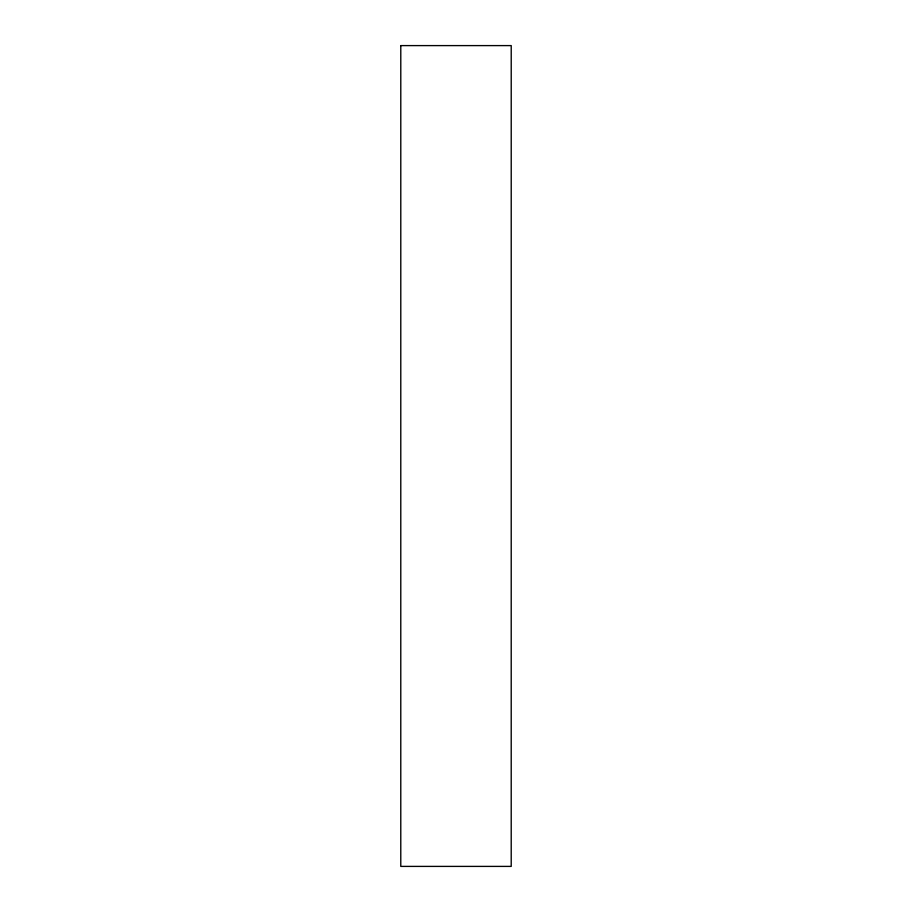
<?xml version="1.0" encoding="UTF-8"?>
<svg xmlns="http://www.w3.org/2000/svg" width="912" height="912" viewBox="0 0 912 912"><rect width="100%" height="100%" fill="white"/><g stroke="black" fill="none" stroke-linecap="round" stroke-linejoin="round"><path stroke-width="1.37" d="M400.79 45.6L400.778 866.4L511.21 866.4L511.222 45.6L400.79 45.6"/></g></svg>
